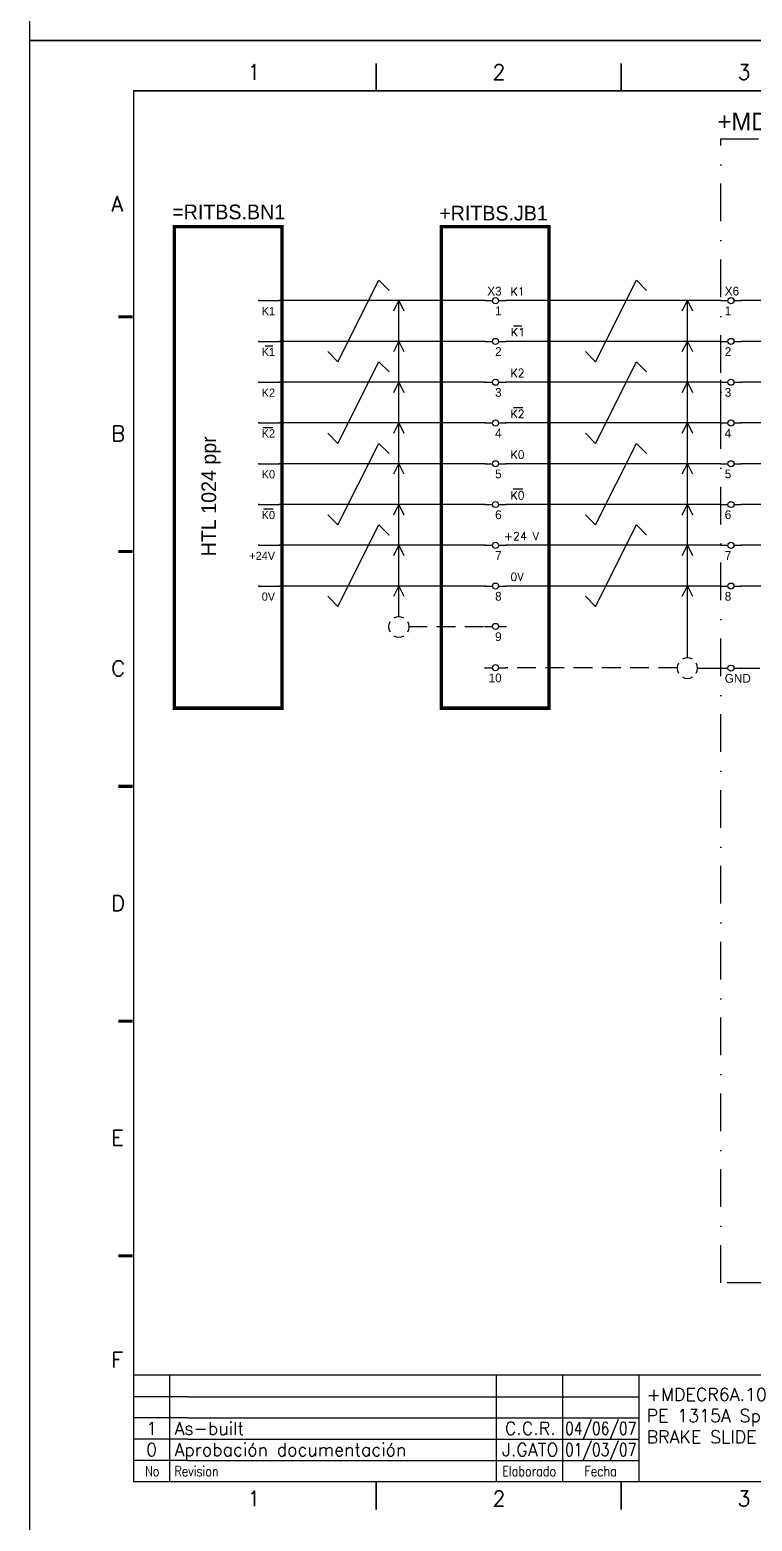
# Model space of a CAD drawing. Extents: x -275 to 145, y -1951 to 425.
# Drawn here: x -275.1 to -131.2, y -1651.7 to -1354.7 of the extents above; entities that cross this region are included whole.
import ezdxf
from ezdxf.enums import TextEntityAlignment as Align

# ---------------------------------------------------------------- set-up
doc = ezdxf.new("R2010")
doc.units = 0
doc.header["$LTSCALE"] = 15
doc.header["$MEASUREMENT"] = 0
doc.header["$PDSIZE"] = 2
doc.linetypes.add('DASHDOT', pattern=[1, 0.5, -0.25, 0, -0.25])
doc.linetypes.add('HIDDEN', pattern=[0.375, 0.25, -0.125])
for name, color, linetype in [('1', 7, 'Continuous'), ('10', 5, 'Continuous'), ('102', 7, 'Continuous'), ('2', 7, 'Continuous'), ('8', 1, 'Continuous'), ('9', 6, 'Continuous'), ('DIBUJO', 7, 'Continuous')]:
    doc.layers.add(name, color=color, linetype=linetype)
doc.styles.add('HELVETICA', font='HELV.SHX')
doc.styles.add('LABEL', font='SIMPLEX', dxfattribs={"width": 0.8, "height": 4})
doc.styles.add('ROMANS', font='ROMANS.shx', dxfattribs={"width": 0.8, "oblique": 15})

# ---------------------------------------------------------------- blocks, each defined once
blk = doc.blocks.new('NOD')
at = {"color": 0, "linetype": 'ByBlock'}
blk.add_point((0, 0), dxfattribs=at)
at = {"color": 0, "linetype": 'ByBlock', "flags": 1}
blk.add_attdef('PINNR', (2, -2), '', height=1.8, dxfattribs=at)
blk = doc.blocks.new('$$PLR12')
blk.add_line((-2.5, 0), (2.5, 0))
at = {"layer": '2'}
for p in [(-2.5, 0), (2.5, 0)]:
    blk.add_blockref('NOD', p, dxfattribs=at)
at = {"layer": '8'}
blk.add_attdef('*A', text='', height=2.15, dxfattribs=at).set_placement((1.5, -3.575), align=Align.RIGHT)
at = {"layer": '9'}
blk.add_attdef('ID', text='', height=2.15, dxfattribs=at).set_placement((1.5, 1.25), align=Align.RIGHT)
blk = doc.blocks.new('$030107')
at = {"layer": '102'}
for start, end in [(150, 210), (60, 120), (330, 30), (240, 300)]:
    blk.add_arc((0, 0), 2.5, start, end, dxfattribs=at)
blk = doc.blocks.new('$$PLR12C')
for p, q in [((-2.5, 0), (-0.75, 0)), ((0.75, 0), (2.5, 0))]:
    blk.add_line(p, q)
at = {"layer": '2'}
blk.add_circle((0, 0), 0.75, dxfattribs=at)
for p in [(-2.5, 0), (2.5, 0)]:
    blk.add_blockref('NOD', p, dxfattribs=at)
at = {"layer": '8'}
blk.add_attdef('*A', text='', height=2.15, dxfattribs=at).set_placement((1.5, -3.575), align=Align.RIGHT)
at = {"layer": '9'}
blk.add_attdef('ID', text='', height=2.15, dxfattribs=at).set_placement((1.5, 1.25), align=Align.RIGHT)
blk = doc.blocks.new('$$PLL21C')
for p, q in [((-2.5, 0), (-0.75, 0)), ((0.75, 0), (2.5, 0))]:
    blk.add_line(p, q)
at = {"layer": '2'}
blk.add_circle((0, 0), 0.75, dxfattribs=at)
for p in [(-2.5, 0), (2.5, 0)]:
    blk.add_blockref('NOD', p, dxfattribs=at)
at = {"layer": '8'}
blk.add_attdef('*A', (-1.5, -3.575), '', height=2.15, dxfattribs=at)
at = {"layer": '9'}
blk.add_attdef('ID', (-1.5, 1.25), '', height=2.15, dxfattribs=at)
blk = doc.blocks.new('newcajec')
at = {"layer": '1'}
for p, q in [((179.4, 20.85), (0.13, 20.85)), ((7, 20.85), (7, 0)), ((71, 20.85), (71, 0)), ((84, 20.85), (84, 0.09)), ((99, 20.85), (99, 0)), ((215.2, 20.8), (215.2, 0)), ((184.64, 20.18), (184.81, 20.01)), ((184.81, 20.01), (185.18, 20.25)), ((10.6, 16.64), (0, 16.64)), ((10.6, 16.64), (99, 16.64)), ((10.6, 12.48), (0, 12.48)), ((10.6, 12.48), (99, 12.48)), ((179.4, 13.87), (215.2, 13.87)), ((368, 14.06), (368, 0)), ((10.6, 8.32), (0, 8.32)), ((10.6, 8.32), (99, 8.32)), ((179.4, 6.93), (267.63, 6.93)), ((267.63, 6.93), (302.5, 6.93)), ((270.63, 6.91), (270.63, 0)), ((282.07, 6.93), (282.07, 0)), ((368, 6.93), (383, 6.93)), ((10.6, 4.16), (0, 4.16)), ((10.6, 4.16), (99, 4.16))]:
    blk.add_line(p, q, dxfattribs=at)
for points in [[(47.5, 272.5, 0.3, 0.3, 0), (47.5, 277.91, 0.3, 0.3, 0)], [(95.5, 272.5, 0.3, 0.3, 0), (95.5, 277.91, 0.3, 0.3, 0)], [(143.5, 272.5, 0.3, 0.3, 0), (143.5, 277.91, 0.3, 0.3, 0)], [(191.5, 272.5, 0.3, 0.3, 0), (191.5, 277.91, 0.3, 0.3, 0)], [(239.5, 272.5, 0.3, 0.3, 0), (239.5, 277.91, 0.3, 0.3, 0)], [(287.5, 272.5, 0.3, 0.3, 0), (287.5, 277.91, 0.3, 0.3, 0)], [(335.5, 272.5, 0.3, 0.3, 0), (335.5, 277.91, 0.3, 0.3, 0)], [(-2.99, 228.23, 0.6, 0.6, 0), (-0.18, 228.23, 0.6, 0.6, 0)], [(383.01, 228.23, 0.6, 0.6, 0), (385.82, 228.23, 0.6, 0.6, 0)], [(-2.99, 182.23, 0.6, 0.6, 0), (-0.18, 182.23, 0.6, 0.6, 0)], [(383.01, 182.23, 0.6, 0.6, 0), (385.82, 182.23, 0.6, 0.6, 0)], [(-2.99, 136.23, 0.6, 0.6, 0), (-0.18, 136.23, 0.6, 0.6, 0)], [(383.01, 136.23, 0.6, 0.6, 0), (385.82, 136.23, 0.6, 0.6, 0)], [(-2.99, 90.23, 0.6, 0.6, 0), (-0.18, 90.23, 0.6, 0.6, 0)], [(383.01, 90.23, 0.6, 0.6, 0), (385.82, 90.23, 0.6, 0.6, 0)], [(-2.99, 44.23, 0.6, 0.6, 0), (-0.18, 44.23, 0.6, 0.6, 0)], [(383.01, 44.23, 0.6, 0.6, 0), (385.82, 44.23, 0.6, 0.6, 0)], [(383, 20.8, 0.3, 0.3, 0), (179.4, 20.8, 0.3, 0.3, 0), (179.4, 0, 0.3, 0.3, 0)], [(302.5, 20.8, 0.3, 0.3, 0), (302.5, 0, 0.3, 0.3, 0)], [(302.5, 14, 0.3, 0.3, 0), (383, 14, 0.3, 0.3, 0)], [(47.5, -5.5, 0.3, 0.3, 0), (47.5, -0.09, 0.3, 0.3, 0)], [(95.5, -5.5, 0.3, 0.3, 0), (95.5, -0.09, 0.3, 0.3, 0)], [(143.5, -5.5, 0.3, 0.3, 0), (143.5, -0.09, 0.3, 0.3, 0)], [(191.5, -5.5, 0.3, 0.3, 0), (191.5, -0.09, 0.3, 0.3, 0)], [(239.5, -5.5, 0.3, 0.3, 0), (239.5, -0.09, 0.3, 0.3, 0)], [(287.5, -5.5, 0.3, 0.3, 0), (287.5, -0.09, 0.3, 0.3, 0)], [(335.5, -5.5, 0.3, 0.3, 0), (335.5, -0.09, 0.3, 0.3, 0)]]:
    blk.add_lwpolyline(points, format="xyseb", dxfattribs=at)
at = {"layer": '1', "const_width": 0.3}
blk.add_lwpolyline([(0, 0), (0, 272.5), (383, 272.5), (383, 0)], close=True, dxfattribs=at)
at = {"layer": '2', "color": 14}
for p, q in [((221.42, 4.69), (221.42, 5.81)), ((221.42, 2.47), (221.42, 3.58))]:
    blk.add_line(p, q, dxfattribs=at)
for points in [[(220.05, 5.81), (220.05, 6.92), (226.74, 5.81), (226.74, 6.92)], [(221.42, 2.47), (220.05, 2.47), (221.42, 5.81), (220.05, 5.81)], [(221.42, 4.69), (224.25, 4.69), (221.42, 3.58), (224.25, 3.58)], [(224.25, 5.81), (225.37, 5.81), (225.37, 4.69)], [(224.25, 3.58), (225.37, 3.58), (225.37, 2.47)], [(225.37, 5.81), (226.74, 5.81), (225.37, 1.35), (226.74, 1.35)], [(224.25, 0.24), (224.25, 2.47), (220.05, 0.24), (220.05, 2.47)], [(226.74, 1.35), (226.74, 0.24), (224.25, 1.35), (224.25, 0.24)]]:
    blk.add_solid(points, dxfattribs=at)
at = {"layer": '1', "style": 'ROMANS'}
for s, p in [('1', (22.29, 274.68)), ('2', (70.29, 274.68)), ('3', (118.29, 274.68)), ('4', (166.29, 274.68)), ('5', (214.29, 274.68)), ('6', (262.29, 274.68)), ('7', (310.29, 274.68)), ('8', (357.79, 274.68)), ('A', (-4.37, 248.84)), ('A', (384.13, 248.84)), ('B', (-4.37, 203.84)), ('B', (384.13, 203.84)), ('C', (-4.37, 157.84)), ('C', (384.13, 157.84)), ('D', (-4.37, 111.84)), ('D', (384.13, 111.84)), ('E', (-4.37, 65.84)), ('E', (384.13, 65.84)), ('F', (-4.37, 22.34)), ('F', (384.13, 22.34)), ('1', (22.29, -4.82)), ('2', (70.29, -4.82)), ('3', (118.29, -4.82)), ('4', (166.29, -4.82)), ('5', (214.29, -4.82)), ('6', (262.29, -4.82)), ('7', (310.29, -4.82)), ('8', (357.79, -4.82))]:
    blk.add_text(s, height=3, dxfattribs=at).set_placement(p)
at = {"layer": '1', "style": 'LABEL', "width": 0.8}
for s, p in [('Diseno comprobado por', (179.73, 18.27)), ('Dibujo comprobado por', (179.81, 11.47)), ('Hoja', (368.38, 11.66)), ('Dibujado por', (179.83, 4.64)), ('Fecha', (285.71, 4.3)), ('Cont', (368.43, 4.46)), ('No', (2.23, 1.05)), ('Revision', (8, 1.05))]:
    blk.add_text(s, height=2, dxfattribs=at).set_placement(p)
for s, p in [('Dept', (274.61, 4.44)), ('Elaborado', (77.5, 1.05)), ('Fecha', (91.5, 1.05))]:
    blk.add_text(s, height=2, dxfattribs=at).set_placement(p, align=Align.CENTER)
at = {"layer": '10', "style": 'ROMANS'}
for tag, p in [('REV41', (3.5, 18.74)), ('REV43', (77.7, 18.74)), ('REV31', (3.5, 14.58)), ('REV33', (77.7, 14.58)), ('REV21', (3.5, 10.42)), ('REV23', (77.7, 10.42)), ('REV11', (3.5, 6.27)), ('REV13', (77.7, 6.27))]:
    blk.add_attdef(tag, text='', height=2.5, dxfattribs=at).set_placement(p, align=Align.MIDDLE)
for tag, p, height in [('REV42', (8, 17.49), 2.5), ('SHEETNAME1', (100.5, 15.83), 2.5), ('DOCUMENTTYPE', (216.43, 16.8), 2.5), ('NOTA', (305.32, 15.8), 3), ('REV32', (8, 13.33), 2.5), ('DESIGNCHECK', (180.74, 14.83), 2.5), ('OBJECT', (216.43, 12.4), 2.5), ('SHEETNAME2', (100.5, 11.67), 2.5), ('ORDER', (305.32, 7.3), 4.5), ('REV22', (8, 9.17), 2.5), ('SHEETNAME3', (100.5, 7.51), 2.5), ('DRAWINGCHECK', (180.53, 7.71), 2.5), ('CUSTOMER', (216.43, 8.08), 2.5), ('REV12', (8, 5.01), 2.5), ('SHEETNAME4', (100.5, 3.35), 2.5), ('USER', (180.63, 0.71), 2.5), ('DEPARTMENT', (271.93, 1.05), 2.5), ('DOCUMENT_ID', (305.32, 0.93), 4.4)]:
    blk.add_attdef(tag, p, '', height=height, dxfattribs=at)
for tag, width, p, p2 in [('REV44', 1.221199, (84.53, 17.49), (98.48, 17.49)), ('REV34', 1.221199, (84.53, 13.33), (98.48, 13.33)), ('REV24', 1.221199, (84.53, 9.17), (98.48, 9.17)), ('REV14', 1.221199, (84.53, 5.01), (98.48, 5.01)), ('CREATED2', 7.039915, (282.71, 1.05), (301.14, 1.05))]:
    blk.add_attdef(tag, text='', height=2.5, dxfattribs=dict(at, width=width)).set_placement(p, p2, align=Align.FIT)
for tag, p in [('SHEET', (382, 7.43)), ('NEXTSHEET', (382, 0.5))]:
    blk.add_attdef(tag, text='', height=2.5, dxfattribs=at).set_placement(p, align=Align.RIGHT)
at = {"layer": 'DIBUJO', "color": 14, "style": 'HELVETICA', "width": 1.3}
blk.add_text('RUSSULA S.A.', height=3, dxfattribs=at).set_placement((229, 2.19))

msp = doc.modelspace()

# ---------------------------------------------------------------- linework, layer by layer
at = {"layer": '2', "color": 3, "linetype": 'DASHDOT'}
for p, q in [((-137.5, -1376.44), (82.7, -1376.44)), ((-137.5, -1604.25), (-137.5, -1376.44)), ((82.7, -1604.25), (-137.5, -1604.25))]:
    msp.add_line(p, q, dxfattribs=at)
at = {"layer": '2', "color": 7}
for p, q in [((-213.71, -1420.85), (-205.58, -1404.61)), ((-205.58, -1404.61), (-203.55, -1406.64)), ((-162.4, -1420.85), (-154.28, -1404.61)), ((-154.28, -1404.61), (-152.25, -1406.64)), ((-184.37, -1408.67), (-225.43, -1408.67)), ((-202.61, -1410.7), (-201.59, -1408.67)), ((-201.59, -1471.61), (-201.59, -1408.67)), ((-201.59, -1408.67), (-200.58, -1410.7)), ((-137.5, -1408.67), (-180.31, -1408.67)), ((-145.14, -1410.7), (-144.12, -1408.67)), ((-144.12, -1479.83), (-144.12, -1408.67)), ((-144.12, -1408.67), (-143.11, -1410.7)), ((-67.01, -1408.67), (-133.44, -1408.67)), ((-178.79, -1413.67), (-177.09, -1413.67)), ((-184.37, -1416.79), (-225.43, -1416.79)), ((-215.74, -1418.82), (-213.71, -1420.85)), ((-202.61, -1418.82), (-201.59, -1416.79)), ((-201.59, -1416.79), (-200.58, -1418.82)), ((-137.5, -1416.79), (-180.31, -1416.79)), ((-164.43, -1418.82), (-162.4, -1420.85)), ((-145.14, -1418.82), (-144.12, -1416.79)), ((-144.12, -1416.79), (-143.11, -1418.82)), ((-67.01, -1416.79), (-133.44, -1416.79)), ((-213.71, -1437.09), (-205.58, -1420.85)), ((-205.58, -1420.85), (-203.55, -1422.88)), ((-162.4, -1437.09), (-154.28, -1420.85)), ((-154.28, -1420.85), (-152.25, -1422.88)), ((-184.37, -1424.91), (-225.43, -1424.91)), ((-202.61, -1426.94), (-201.59, -1424.91)), ((-201.59, -1424.91), (-200.58, -1426.94)), ((-137.5, -1424.91), (-180.31, -1424.91)), ((-145.14, -1426.94), (-144.12, -1424.91)), ((-144.12, -1424.91), (-143.11, -1426.94)), ((-137.5, -1431.94), (-137.5, -1424.45)), ((-67.01, -1424.91), (-133.44, -1424.91)), ((-178.79, -1429.95), (-176.9, -1429.95)), ((-184.37, -1433.03), (-225.43, -1433.03)), ((-202.61, -1435.06), (-201.59, -1433.03)), ((-201.59, -1433.03), (-200.58, -1435.06)), ((-137.5, -1433.03), (-180.31, -1433.03)), ((-145.14, -1435.06), (-144.12, -1433.03)), ((-144.12, -1433.03), (-143.11, -1435.06)), ((-67.01, -1433.03), (-133.44, -1433.03)), ((-215.74, -1435.06), (-213.71, -1437.09)), ((-213.71, -1453.34), (-205.58, -1437.09)), ((-205.58, -1437.09), (-203.55, -1439.12)), ((-164.43, -1435.06), (-162.4, -1437.09)), ((-162.4, -1453.34), (-154.28, -1437.09)), ((-154.28, -1437.09), (-152.25, -1439.12)), ((-184.37, -1441.15), (-225.43, -1441.15)), ((-202.61, -1443.18), (-201.59, -1441.15)), ((-201.59, -1441.15), (-200.58, -1443.18)), ((-137.5, -1441.15), (-180.31, -1441.15)), ((-145.14, -1443.18), (-144.12, -1441.15)), ((-144.12, -1441.15), (-143.11, -1443.18)), ((-67.01, -1441.15), (-133.44, -1441.15)), ((-178.81, -1446.14), (-176.92, -1446.14)), ((-184.37, -1449.27), (-225.43, -1449.27)), ((-202.61, -1451.3), (-201.59, -1449.27)), ((-201.59, -1449.27), (-200.58, -1451.3)), ((-137.5, -1449.27), (-180.31, -1449.27)), ((-145.14, -1451.3), (-144.12, -1449.27)), ((-144.12, -1449.27), (-143.11, -1451.3)), ((-67.01, -1449.27), (-133.44, -1449.27)), ((-215.74, -1451.3), (-213.71, -1453.34)), ((-164.43, -1451.3), (-162.4, -1453.34)), ((-213.71, -1469.58), (-205.58, -1453.34)), ((-205.58, -1453.34), (-203.55, -1455.37)), ((-162.4, -1469.58), (-154.28, -1453.34)), ((-154.28, -1453.34), (-152.25, -1455.37)), ((-184.37, -1457.4), (-225.43, -1457.4)), ((-202.61, -1459.43), (-201.59, -1457.4)), ((-201.59, -1457.4), (-200.58, -1459.43)), ((-137.5, -1457.4), (-180.31, -1457.4)), ((-145.14, -1459.43), (-144.12, -1457.4)), ((-144.12, -1457.4), (-143.11, -1459.43)), ((-67.01, -1457.4), (-133.44, -1457.4)), ((-184.37, -1465.52), (-225.43, -1465.52)), ((-202.61, -1467.55), (-201.59, -1465.52)), ((-201.59, -1465.52), (-200.58, -1467.55)), ((-137.5, -1465.52), (-180.31, -1465.52)), ((-145.14, -1467.55), (-144.12, -1465.52)), ((-144.12, -1465.52), (-143.11, -1467.55)), ((-67.01, -1465.52), (-133.44, -1465.52)), ((-215.74, -1467.55), (-213.71, -1469.58)), ((-164.43, -1467.55), (-162.4, -1469.58)), ((-142.09, -1481.86), (-137.5, -1481.86))]:
    msp.add_line(p, q, dxfattribs=at)
at = {"layer": '2', "color": 1}
for p, q in [((-228.24, -1417.67), (-226.71, -1417.67)), ((-228.59, -1433.92), (-226.67, -1433.92)), ((-228.54, -1450.16), (-226.6, -1450.16))]:
    msp.add_line(p, q, dxfattribs=at)
at = {"layer": '2', "color": 7, "linetype": 'HIDDEN'}
for p, q in [((-199.7, -1473.55), (-184.33, -1473.55)), ((-146.16, -1481.77), (-180.3, -1481.77)), ((-133.44, -1481.86), (-105.73, -1481.86))]:
    msp.add_line(p, q, dxfattribs=at)
at = {"layer": '2', "color": 3, "linetype": 'DASHDOT'}
for points in [[(-246.28, -1393.92, 0.682, 0.682, 0), (-224.85, -1393.92, 0.682, 0.682, 0), (-224.85, -1489.83, 0.682, 0.682, 0), (-246.28, -1489.83, 0.682, 0.682, 0), (-246.28, -1393.92, 0.682, 0.682, 0)], [(-193.14, -1393.92, 0.682, 0.682, 0), (-171.71, -1393.92, 0.682, 0.682, 0), (-171.71, -1489.83, 0.682, 0.682, 0), (-193.14, -1489.83, 0.682, 0.682, 0), (-193.14, -1393.92, 0.682, 0.682, 0)]]:
    msp.add_lwpolyline(points, format="xyseb", dxfattribs=at)
at = {"layer": 'DIBUJO'}
for points in [[(-275.08, -1059.88), (144.92, -1059.88), (144.92, -1356.88), (-275.08, -1356.88), (-275.08, -1059.88)], [(-275.08, -1356.88), (144.92, -1356.88), (144.92, -1653.88), (-275.08, -1653.88), (-275.08, -1356.88)]]:
    msp.add_lwpolyline(points, dxfattribs=at)

# ---------------------------------------------------------------- block references
at = {"layer": '2', "color": 7}
ref = msp.add_blockref('newcajec', (-254.4, -1643.86), dxfattribs=dict(at, xscale=1.016442892079945, yscale=1.016442892079945, zscale=1.016442892079945))
ref.add_attrib('REV24', '04/06/07', dxfattribs={"layer": '10', "height": 2.541, "style": 'ROMANS', "width": 0.728168}).set_placement((-168.49, -1634.53), (-154.3, -1634.53), align=Align.FIT)
ref.add_attrib('SHEETNAME3', 'BRAKE SLIDE', (-152.25, -1636.23), dxfattribs={"layer": '10', "height": 2.5411, "style": 'ROMANS'})
ref.add_attrib('SHEETNAME2', 'PE 1315A Splitter', (-152.25, -1632), dxfattribs={"layer": '10', "height": 2.5411, "style": 'ROMANS'})
ref.add_attrib('SHEETNAME1', '+MDECR6A.10', (-152.25, -1627.77), dxfattribs={"layer": '10', "height": 2.5411, "style": 'ROMANS'})
ref.add_attrib('USER', 'J.GATO', (-70.8, -1643.14), dxfattribs={"layer": '10', "height": 2.541, "style": 'ROMANS'})
ref.add_attrib('DRAWINGCHECK', 'J.L.C.C.', (-70.9, -1636.02), dxfattribs={"layer": '10', "height": 2.541, "style": 'ROMANS'})
ref.add_attrib('DESIGNCHECK', 'J.M. CEDEIRA', (-70.69, -1628.78), dxfattribs={"layer": '10', "height": 2.5411, "style": 'ROMANS'})
ref.add_attrib('REV22', 'As-built ', (-246.27, -1634.53), dxfattribs={"layer": '10', "height": 2.541, "style": 'ROMANS'})
ref.add_attrib('REV12', 'Aprobación documentación', (-246.27, -1638.76), dxfattribs={"layer": '10', "height": 2.5411, "style": 'ROMANS'})
ref.add_attrib('REV21', '1', dxfattribs={"layer": '10', "height": 2.54, "style": 'ROMANS'}).set_placement((-250.84, -1633.26), align=Align.MIDDLE)
ref.add_attrib('REV11', '0', dxfattribs={"layer": '10', "height": 2.54, "style": 'ROMANS'}).set_placement((-250.84, -1637.49), align=Align.MIDDLE)
ref.add_attrib('REV14', '01/03/07', dxfattribs={"layer": '10', "height": 2.541, "style": 'ROMANS', "width": 0.728168}).set_placement((-168.49, -1638.76), (-154.3, -1638.76), align=Align.FIT)
ref.add_attrib('REV23', 'C.C.R.', dxfattribs={"layer": '10', "height": 2.541, "style": 'ROMANS'}).set_placement((-175.42, -1633.26), align=Align.MIDDLE)
ref.add_attrib('REV13', 'J.GATO', dxfattribs={"layer": '10', "height": 2.541, "style": 'ROMANS'}).set_placement((-175.42, -1637.49), align=Align.MIDDLE)
ref.add_attrib('DOCUMENT_ID', 'PP06/00066-E2A.6A', (55.94, -1642.91), dxfattribs={"layer": '10', "height": 3.939, "style": 'ROMANS'})
ref.add_attrib('ORDER', 'PP06/00066', (55.94, -1636.43), dxfattribs={"layer": '10', "height": 4.574, "style": 'ROMANS'})
ref.add_attrib('CUSTOMER', 'ACINDAR', (-34.41, -1635.64), dxfattribs={"layer": '10', "height": 2.541, "style": 'ROMANS'})
ref.add_attrib('OBJECT', 'TREN DE ROLLOS Y BARRAS', (-34.41, -1631.25), dxfattribs={"layer": '10', "height": 2.5411, "style": 'ROMANS'})
ref.add_attrib('DOCUMENTTYPE', 'ESQUEMA ELECTRICO', (-34.41, -1626.78), dxfattribs={"layer": '10', "height": 2.5411, "style": 'ROMANS'})
ref.add_attrib('CREATED2', '28/02/07', dxfattribs={"layer": '10', "height": 2.541, "style": 'ROMANS', "width": 0.961976}).set_placement((32.95, -1642.79), (51.7, -1642.79), align=Align.FIT)
ref.add_attrib('DEPARTMENT', 'ELEC', (22, -1642.79), dxfattribs={"layer": '10', "height": 2.541, "style": 'ROMANS'})
ref.add_attrib('NEXTSHEET', '4624', dxfattribs={"layer": '10', "height": 2.541, "style": 'ROMANS'}).set_placement((133.88, -1643.35), align=Align.RIGHT)
ref.add_attrib('SHEET', '4622', dxfattribs={"layer": '10', "height": 2.541, "style": 'ROMANS'}).set_placement((133.88, -1636.3), align=Align.RIGHT)
at = {"layer": '2', "color": 7, "xscale": 0.8121706864566195, "yscale": 0.8121706864566195, "zscale": 0.8121706864566195}
for name, p, values in [('$$PLR12C', (-182.34, -1408.67), {'ID': 'X3', '*A': '1'}), ('$$PLL21C', (-135.47, -1408.67), {'ID': 'X6', '*A': '1'}), ('$$PLR12C', (-182.34, -1416.79), {'*A': '2'}), ('$$PLL21C', (-135.47, -1416.79), {'*A': '2'}), ('$$PLR12C', (-182.34, -1424.91), {'*A': '3'}), ('$$PLL21C', (-135.47, -1424.91), {'*A': '3'}), ('$$PLR12C', (-182.34, -1433.03), {'*A': '4'}), ('$$PLL21C', (-135.47, -1433.03), {'*A': '4'}), ('$$PLR12C', (-182.34, -1441.15), {'*A': '5'}), ('$$PLL21C', (-135.47, -1441.15), {'*A': '5'}), ('$$PLR12C', (-182.34, -1449.27), {'*A': '6'}), ('$$PLL21C', (-135.47, -1449.27), {'*A': '6'}), ('$$PLR12C', (-182.34, -1457.4), {'*A': '7'}), ('$$PLL21C', (-135.47, -1457.4), {'*A': '7'}), ('$$PLR12C', (-182.34, -1465.52), {'*A': '8'}), ('$$PLL21C', (-135.47, -1465.52), {'*A': '8'}), ('$$PLR12C', (-182.34, -1473.56), {'*A': '9'}), ('$$PLR12C', (-182.34, -1481.77), {'*A': '10'}), ('$$PLL21C', (-135.47, -1481.86), {'*A': 'GND'})]:
    msp.add_blockref(name, p, dxfattribs=at).add_auto_attribs(values)
at = {"layer": '2', "color": 7}
ref = msp.add_blockref('$$PLR12', (-227.46, -1408.67), dxfattribs=dict(at, xscale=0.8121706864566195, yscale=0.8121706864566195, zscale=0.8121706864566195))
ref.add_attrib('*A', 'K1', dxfattribs={"layer": '8', "height": 1.624}).set_placement((-226.24, -1411.57), align=Align.RIGHT)
ref = msp.add_blockref('$$PLR12', (-227.46, -1416.79), dxfattribs=dict(at, xscale=0.8121706864566195, yscale=0.8121706864566195, zscale=0.8121706864566195))
ref.add_attrib('*A', 'K1', dxfattribs={"layer": '8', "height": 1.624}).set_placement((-226.24, -1419.69), align=Align.RIGHT)
ref = msp.add_blockref('$$PLR12', (-227.46, -1424.91), dxfattribs=dict(at, xscale=0.8121706864566195, yscale=0.8121706864566195, zscale=0.8121706864566195))
ref.add_attrib('*A', 'K2', dxfattribs={"layer": '8', "height": 1.624}).set_placement((-226.24, -1427.81), align=Align.RIGHT)
ref = msp.add_blockref('$$PLR12', (-227.46, -1433.03), dxfattribs=dict(at, xscale=0.8121706864566195, yscale=0.8121706864566195, zscale=0.8121706864566195))
ref.add_attrib('*A', 'K2', dxfattribs={"layer": '8', "height": 1.624}).set_placement((-226.24, -1435.93), align=Align.RIGHT)
ref = msp.add_blockref('$$PLR12', (-227.46, -1441.15), dxfattribs=dict(at, xscale=0.8121706864566195, yscale=0.8121706864566195, zscale=0.8121706864566195))
ref.add_attrib('*A', 'K0', dxfattribs={"layer": '8', "height": 1.624}).set_placement((-226.24, -1444.06), align=Align.RIGHT)
ref = msp.add_blockref('$$PLR12', (-227.46, -1449.27), dxfattribs=dict(at, xscale=0.8121706864566195, yscale=0.8121706864566195, zscale=0.8121706864566195))
ref.add_attrib('*A', 'K0', dxfattribs={"layer": '8', "height": 1.624}).set_placement((-226.24, -1452.18), align=Align.RIGHT)
ref = msp.add_blockref('$$PLR12', (-227.46, -1457.4), dxfattribs=dict(at, xscale=0.8121706864566195, yscale=0.8121706864566195, zscale=0.8121706864566195))
ref.add_attrib('*A', '+24V', dxfattribs={"layer": '8', "height": 1.624}).set_placement((-226.24, -1460.3), align=Align.RIGHT)
ref = msp.add_blockref('$$PLR12', (-227.46, -1465.52), dxfattribs=dict(at, xscale=0.8121706864566195, yscale=0.8121706864566195, zscale=0.8121706864566195))
ref.add_attrib('*A', '0V', dxfattribs={"layer": '8', "height": 1.624}).set_placement((-226.24, -1468.42), align=Align.RIGHT)
at = {"layer": '2', "color": 7, "xscale": 0.8121706864566195, "yscale": 0.8121706864566195, "zscale": 0.8121706864566195}
for p in [(-201.59, -1473.64), (-144.12, -1481.86)]:
    msp.add_blockref('$030107', p, dxfattribs=at)

# ---------------------------------------------------------------- texts
at = {"layer": '2', "color": 6}
for s, height, p in [('+MDECR6A.10', 3.5378, (-138.1, -1374.76)), ('=RITBS.BN1', 2.924, (-246.72, -1392.46)), ('+RITBS.JB1', 2.924, (-193.55, -1392.71))]:
    msp.add_text(s, height=height, dxfattribs=at).set_placement(p)
at = {"layer": '2', "color": 7, "style": 'ROMANS'}
for s, p in [('K1', (-179.38, -1407.65)), ('K1', (-179.29, -1415.77)), ('K2', (-179.38, -1423.89)), ('K2', (-179.38, -1432.02)), ('K0', (-179.38, -1440.14)), ('K0', (-179.38, -1448.26)), ('+24 V', (-180.67, -1456.38)), ('0V', (-179.38, -1464.5))]:
    msp.add_text(s, height=1.624, dxfattribs=at).set_placement(p)
at = {"layer": '2', "color": 6}
msp.add_text('HTL 1024 ppr', height=2.9238, rotation=90, dxfattribs=at).set_placement((-237.98, -1459.59))

doc.saveas('drawing.dxf')
